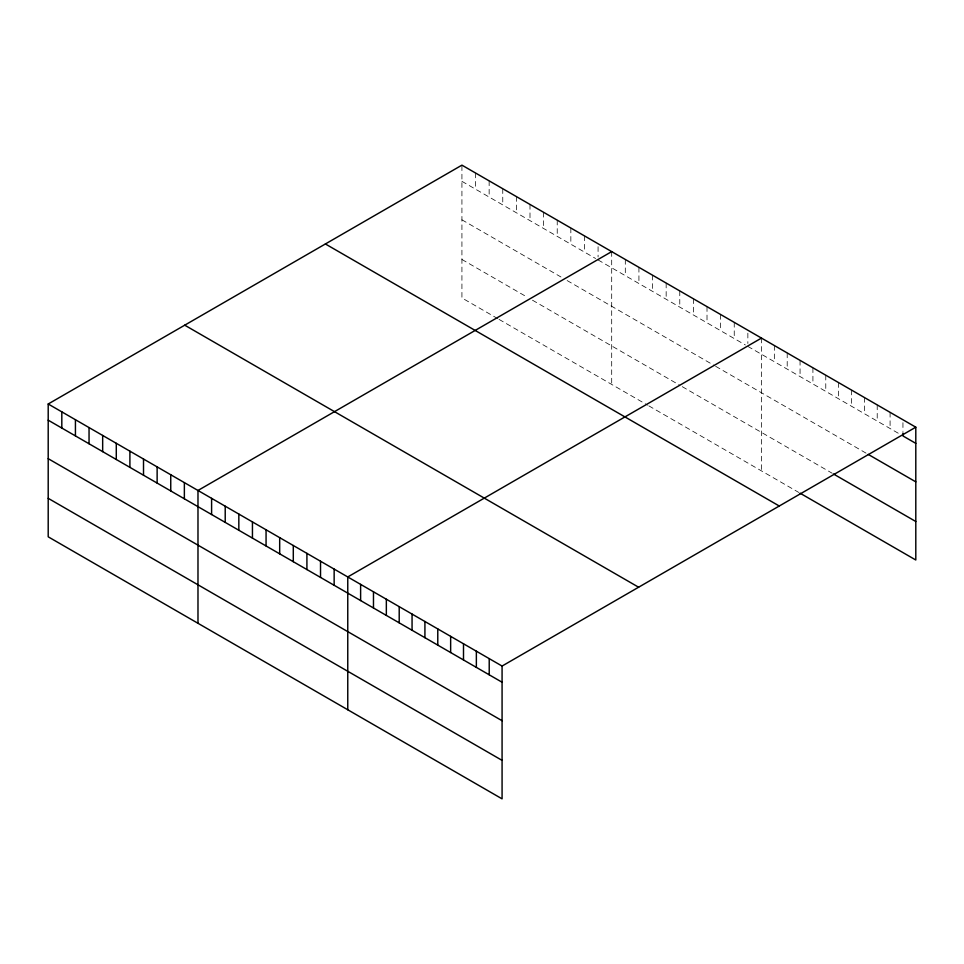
<?xml version="1.0" encoding="UTF-8"?>
<svg xmlns="http://www.w3.org/2000/svg" width="964" height="964" viewBox="0 0 964 964"><rect width="100%" height="100%" fill="white"/><g stroke="black" fill="none" stroke-linecap="round" stroke-linejoin="round"><path stroke-width="0.72" stroke-dasharray="4.82 3.62" d="M497.822 318.674L461.925 297.948L461.925 165.145M461.925 181.328L595.607 258.509M598.078 259.943L745.389 344.979M747.859 346.413L899.087 433.716M461.925 219.816L560.952 276.981M567.133 280.56L714.445 365.609M715.674 366.32L866.937 453.646M461.925 259.473L527.525 297.346M532.477 300.202L679.777 385.251M682.259 386.672L832.209 473.252M499.051 319.397L647.603 405.157M648.832 405.868L798.77 492.435M902.943 422.702L902.943 431.535M890.085 412.339L890.085 428.522M877.216 404.916L877.216 421.099M864.359 397.493L864.359 413.677M851.501 390.058L851.501 406.254M838.644 382.636L838.644 398.819M825.774 375.213L825.774 391.396M812.917 367.79L812.917 383.973M800.06 360.367L800.06 376.55M787.202 352.945L787.202 369.128M774.345 345.522L774.345 361.705M761.476 338.087L761.476 470.902M747.859 333.17L747.859 343.473M734.243 322.374L734.243 338.557M720.626 314.505L720.626 330.688M707.01 306.648L707.01 322.832M693.393 298.78L693.393 314.963M679.777 290.923L679.777 307.106M666.16 283.067L666.16 299.25M652.544 275.198L652.544 291.381M638.927 267.341L638.927 283.524M625.311 259.473L625.311 275.668M611.694 251.616L611.694 384.431M598.078 246.7L598.078 257.002M584.461 235.891L584.461 252.074M570.845 228.034L570.845 244.217M557.228 220.166L557.228 236.361M543.612 212.309L543.612 228.492M529.995 204.452L529.995 220.636M516.379 196.584L516.379 212.767M502.762 188.727L502.762 204.91M489.146 180.858L489.146 197.054M475.529 173.002L475.529 189.185"/><path stroke-width="1.45" d="M502.075 720.723L502.075 666.052L48.2 404L48.2 536.815L502.075 798.855L502.075 720.723L48.2 458.671M800.06 493.182L915.8 560L915.8 427.185L461.925 165.145L48.2 404M611.694 251.616L197.982 490.471L197.982 623.286M761.476 338.087L347.763 576.954L347.763 709.757M502.075 666.052L915.8 427.185M915.8 443.368L902.943 435.945L902.943 433.005M868.215 454.393L915.8 481.855M833.499 473.999L915.8 521.512M325.386 243.964L779.274 506.016M184.727 325.181L638.614 587.221M48.2 420.184L502.075 682.235M48.2 498.328L502.075 760.367M489.218 658.617L489.218 674.8M476.361 651.194L476.361 667.377M463.503 643.771L463.503 659.954M450.646 636.348L450.646 652.532M437.777 628.926L437.777 645.109M424.919 621.503L424.919 637.686M412.062 614.068L412.062 630.263M399.204 606.645L399.204 622.828M386.347 599.222L386.347 615.406M373.478 591.8L373.478 607.983M360.62 584.377L360.62 600.56M334.147 569.085L334.147 585.269M320.53 561.229L320.53 577.412M306.913 553.36L306.913 569.555M293.297 545.504L293.297 561.687M279.68 537.647L279.68 553.83M266.064 529.778L266.064 545.961M252.448 521.922L252.448 538.105M238.831 514.065L238.831 530.248M225.215 506.196L225.215 522.38M211.598 498.34L211.598 514.523M184.365 482.615L184.365 498.798M170.749 474.758L170.749 490.941M157.132 466.889L157.132 483.072M143.516 459.033L143.516 475.216M129.899 451.164L129.899 467.347M116.283 443.307L116.283 459.491M102.666 435.451L102.666 451.634M89.05 427.582L89.05 443.765M75.433 419.726L75.433 435.909M61.816 411.857L61.816 428.04"/></g></svg>
